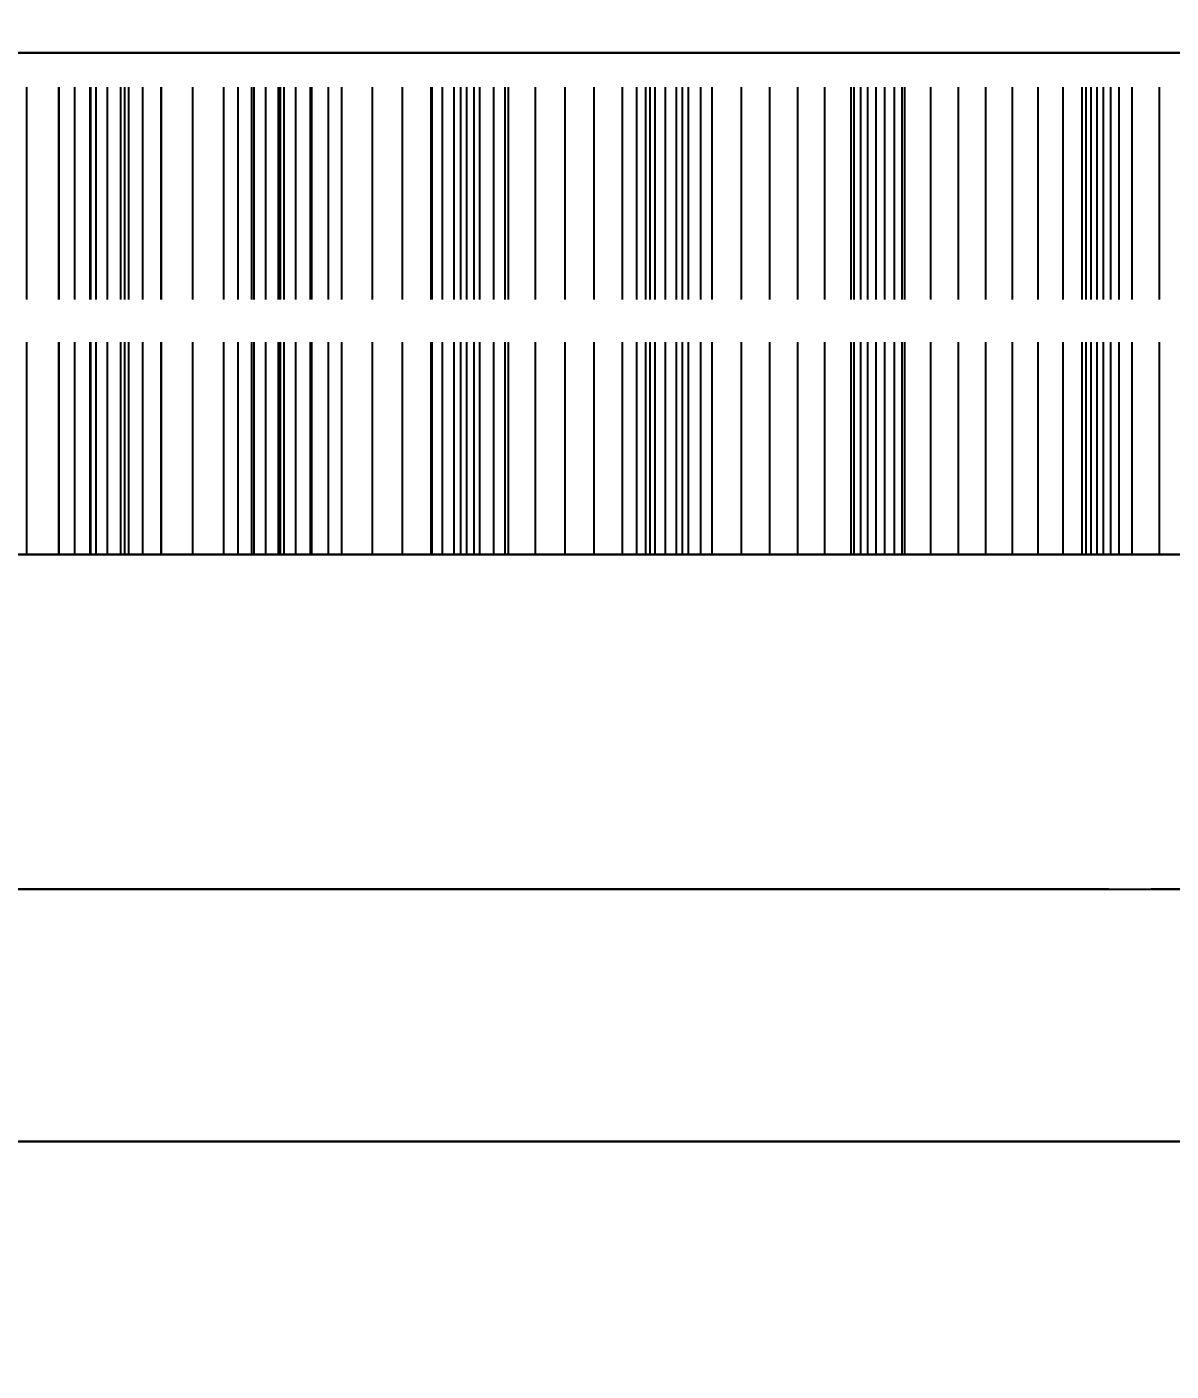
# Model space of a CAD drawing. Header units: millimetres. Extents: x -13 to 272, y -50 to 160.
# Drawn here: x 7.23 to 14.07, y 97.63 to 105.66 of the extents above; entities that cross this region are included whole.
import ezdxf

# ---------------------------------------------------------------- set-up
doc = ezdxf.new("R2010")
doc.units = ezdxf.units.MM
doc.linetypes.add('DASHED', pattern=[1.524, 1.27, -0.254])
for name, color, linetype in [('DIMS', 3, 'CONTINUOUS'), ('HIDDEN', 8, 'DASHED'), ('VISIBLE', 7, 'CONTINUOUS')]:
    doc.layers.add(name, color=color, linetype=linetype)
doc.styles.add('OpenSansCondensed-Light', font='OpenSansCondensed-Light.ttf')
doc.dimstyles.new('EZDXF', dxfattribs={"dimtxt": 0.25, "dimasz": 0.175, "dimexe": 0.375, "dimexo": 0.125, "dimgap": 0.1, "dimtad": 1, "dimlfac": 100, "dimzin": 12, "dimdsep": 46, "dimtxsty": 'OpenSansCondensed-Light', "dimblk": 'ARCHTICK', "dimcen": 2.5, "dimazin": 3, "dimtfac": 0.5, "dimtmove": 2, "dimatfit": 3})

# ---------------------------------------------------------------- blocks, each defined once
blk = doc.blocks.new('_ARCHTICK')
at = {"color": 0, "linetype": 'BYBLOCK', "const_width": 0.15}
blk.add_lwpolyline([(-0.5, -0.5), (0.5, 0.5)], dxfattribs=at)

msp = doc.modelspace()

# ---------------------------------------------------------------- linework, layer by layer
at = {"layer": 'HIDDEN'}
for points in [[(0.625, 105.51), (1.40675, 105.51), (2.18849, 105.51), (2.97024, 105.51), (3.75198, 105.51), (4.53373, 105.51), (5.31548, 105.51), (6.09722, 105.51), (6.87897, 105.51), (7.66071, 105.51), (8.44246, 105.51), (9.22421, 105.51), (10.00595, 105.51), (10.7877, 105.51), (11.56944, 105.51), (12.35119, 105.51), (13.13294, 105.51), (13.91468, 105.51), (14.69643, 105.51)], [(14.20238, 105.51), (13.44048, 105.51), (12.67857, 105.51), (11.91667, 105.51), (11.15476, 105.51), (10.39286, 105.51), (9.63095, 105.51), (8.86905, 105.51), (8.10714, 105.51), (7.34524, 105.51), (6.58333, 105.51), (5.82143, 105.51), (5.05952, 105.51), (4.29762, 105.51), (3.53571, 105.51), (2.77381, 105.51), (2.0119, 105.51), (1.25, 105.51)], [(1.25, 105.51), (2.0119, 105.51), (2.77381, 105.51), (3.53571, 105.51), (4.29762, 105.51), (5.05952, 105.51), (5.82143, 105.51), (6.58333, 105.51), (7.34524, 105.51), (8.10714, 105.51), (8.86905, 105.51), (9.63095, 105.51), (10.39286, 105.51), (11.15476, 105.51), (11.91667, 105.51), (12.67857, 105.51), (13.44048, 105.51), (14.20238, 105.51)], [(14.4246, 105.51), (13.72619, 105.51), (13.02778, 105.51), (12.32937, 105.51), (11.63095, 105.51), (10.93254, 105.51), (10.23413, 105.51), (9.53571, 105.51), (8.8373, 105.51), (8.13889, 105.51), (7.44048, 105.51), (6.74206, 105.51), (6.04365, 105.51), (5.34524, 105.51), (4.64683, 105.51), (3.94841, 105.51), (3.25, 105.51)], [(3.25, 105.51), (3.94841, 105.51), (4.64683, 105.51), (5.34524, 105.51), (6.04365, 105.51), (6.74206, 105.51), (7.44048, 105.51), (8.13889, 105.51), (8.8373, 105.51), (9.53571, 105.51), (10.23413, 105.51), (10.93254, 105.51), (11.63095, 105.51), (12.32937, 105.51), (13.02778, 105.51), (13.72619, 105.51), (14.4246, 105.51)], [(7.232, 105.51), (7.03874, 105.51)], [(7.42222, 105.51), (7.232, 105.51)], [(7.232, 105.51), (7.42222, 105.51)], [(7.232, 102.51), (7.232, 105.51)], [(7.60919, 105.51), (7.42222, 105.51)], [(7.42222, 105.51), (7.60919, 105.51)], [(7.42222, 102.51), (7.42222, 105.51)], [(7.42222, 102.51), (7.42222, 105.51)], [(7.64696, 105.51), (7.42448, 105.51)], [(7.42448, 105.51), (7.51774, 105.51)], [(7.51774, 105.51), (7.42448, 105.51)], [(7.42448, 105.51), (7.64696, 105.51)], [(7.42448, 102.51), (7.42448, 105.51)], [(7.42448, 102.51), (7.42448, 105.51)], [(7.51774, 105.51), (7.61434, 105.51)], [(7.61434, 105.51), (7.51774, 105.51)], [(7.51774, 102.51), (7.51774, 105.51)], [(7.51774, 102.51), (7.51774, 105.51)], [(7.79265, 105.51), (7.60919, 105.51)], [(7.60919, 105.51), (7.79265, 105.51)], [(7.60919, 102.51), (7.60919, 105.51)], [(7.60919, 102.51), (7.60919, 105.51)], [(7.61434, 105.51), (7.71437, 105.51)], [(7.71437, 105.51), (7.61434, 105.51)], [(7.61434, 102.51), (7.61434, 105.51)], [(7.61434, 102.51), (7.61434, 105.51)], [(7.8421, 105.51), (7.64696, 105.51)], [(7.64696, 105.51), (7.8421, 105.51)], [(7.64696, 102.51), (7.64696, 105.51)], [(7.64696, 102.51), (7.64696, 105.51)], [(7.71437, 105.51), (7.81793, 105.51)], [(7.81793, 105.51), (7.71437, 105.51)], [(7.71437, 102.51), (7.71437, 105.51)], [(7.71437, 102.51), (7.71437, 105.51)], [(8.03628, 105.51), (7.79265, 105.51)], [(7.79265, 105.51), (8.03628, 105.51)], [(7.79265, 102.51), (7.79265, 105.51)], [(7.79265, 102.51), (7.79265, 105.51)], [(7.81793, 105.51), (7.92517, 105.51)], [(7.92517, 105.51), (7.81793, 105.51)], [(7.81793, 102.51), (7.81793, 105.51)], [(7.81793, 102.51), (7.81793, 105.51)], [(8.03422, 105.51), (7.8421, 105.51)], [(7.8421, 105.51), (8.03422, 105.51)], [(7.8421, 102.51), (7.8421, 105.51)], [(7.8421, 102.51), (7.8421, 105.51)], [(7.92517, 105.51), (8.03628, 105.51)], [(8.03628, 105.51), (7.92517, 105.51)], [(7.92517, 102.51), (7.92517, 105.51)], [(7.92517, 102.51), (7.92517, 105.51)], [(8.22319, 105.51), (8.03422, 105.51)], [(8.03422, 105.51), (8.22319, 105.51)], [(8.03422, 102.51), (8.03422, 105.51)], [(8.03422, 102.51), (8.03422, 105.51)], [(8.03628, 102.51), (8.03628, 105.51)], [(8.03628, 102.51), (8.03628, 105.51)], [(8.40881, 105.51), (8.22319, 105.51)], [(8.22319, 105.51), (8.40881, 105.51)], [(8.22319, 102.51), (8.22319, 105.51)], [(8.22319, 102.51), (8.22319, 105.51)], [(8.59087, 105.51), (8.40881, 105.51)], [(8.40881, 105.51), (8.59087, 105.51)], [(8.40881, 102.51), (8.40881, 105.51)], [(8.40881, 102.51), (8.40881, 105.51)], [(8.73595, 105.51), (8.49552, 105.51)], [(8.49552, 105.51), (8.57588, 105.51)], [(8.57588, 105.51), (8.49552, 105.51)], [(8.49552, 105.51), (8.73595, 105.51)], [(8.49552, 102.51), (8.49552, 105.51)], [(8.49552, 102.51), (8.49552, 105.51)], [(8.57588, 105.51), (8.65982, 105.51)], [(8.65982, 105.51), (8.57588, 105.51)], [(8.57588, 102.51), (8.57588, 105.51)], [(8.57588, 102.51), (8.57588, 105.51)], [(8.76908, 105.51), (8.59087, 105.51)], [(8.59087, 105.51), (8.76908, 105.51)], [(8.59087, 102.51), (8.59087, 105.51)], [(8.59087, 102.51), (8.59087, 105.51)], [(8.65982, 105.51), (8.74745, 105.51)], [(8.74745, 105.51), (8.65982, 105.51)], [(8.65982, 102.51), (8.65982, 105.51)], [(8.65982, 102.51), (8.65982, 105.51)], [(8.92641, 105.51), (8.73595, 105.51)], [(8.73595, 105.51), (8.92641, 105.51)], [(8.73595, 102.51), (8.73595, 105.51)], [(8.73595, 102.51), (8.73595, 105.51)], [(8.74745, 105.51), (8.83889, 105.51)], [(8.83889, 105.51), (8.74745, 105.51)], [(8.74745, 102.51), (8.74745, 105.51)], [(8.74745, 102.51), (8.74745, 105.51)], [(9.03387, 105.51), (8.76908, 105.51)], [(8.76908, 105.51), (9.03387, 105.51)], [(8.76908, 102.51), (8.76908, 105.51)], [(8.76908, 102.51), (8.76908, 105.51)], [(8.83889, 105.51), (8.93429, 105.51)], [(8.93429, 105.51), (8.83889, 105.51)], [(8.83889, 102.51), (8.83889, 105.51)], [(8.83889, 102.51), (8.83889, 105.51)], [(9.11359, 105.51), (8.92641, 105.51)], [(8.92641, 105.51), (9.11359, 105.51)], [(8.92641, 102.51), (8.92641, 105.51)], [(8.92641, 102.51), (8.92641, 105.51)], [(8.93429, 105.51), (9.03387, 105.51)], [(9.03387, 105.51), (8.93429, 105.51)], [(8.93429, 102.51), (8.93429, 105.51)], [(8.93429, 102.51), (8.93429, 105.51)], [(9.03387, 102.51), (9.03387, 105.51)], [(9.03387, 102.51), (9.03387, 105.51)], [(9.29733, 105.51), (9.11359, 105.51)], [(9.11359, 105.51), (9.29733, 105.51)], [(9.11359, 102.51), (9.11359, 105.51)], [(9.11359, 102.51), (9.11359, 105.51)], [(9.47745, 105.51), (9.29733, 105.51)], [(9.29733, 105.51), (9.47745, 105.51)], [(9.29733, 102.51), (9.29733, 105.51)], [(9.29733, 102.51), (9.29733, 105.51)], [(9.6537, 105.51), (9.47745, 105.51)], [(9.47745, 105.51), (9.6537, 105.51)], [(9.47745, 102.51), (9.47745, 105.51)], [(9.47745, 102.51), (9.47745, 105.51)], [(9.90539, 105.51), (9.64818, 105.51)], [(9.64818, 105.51), (9.71525, 105.51)], [(9.71525, 105.51), (9.64818, 105.51)], [(9.64818, 105.51), (9.90539, 105.51)], [(9.64818, 102.51), (9.64818, 105.51)], [(9.64818, 102.51), (9.64818, 105.51)], [(9.8258, 105.51), (9.6537, 105.51)], [(9.6537, 105.51), (9.8258, 105.51)], [(9.6537, 102.51), (9.6537, 105.51)], [(9.6537, 102.51), (9.6537, 105.51)], [(9.71525, 105.51), (9.78613, 105.51)], [(9.78613, 105.51), (9.71525, 105.51)], [(9.71525, 102.51), (9.71525, 105.51)], [(9.71525, 102.51), (9.71525, 105.51)], [(9.78613, 105.51), (9.86093, 105.51)], [(9.86093, 105.51), (9.78613, 105.51)], [(9.78613, 102.51), (9.78613, 105.51)], [(9.78613, 102.51), (9.78613, 105.51)], [(10.11047, 105.51), (9.8258, 105.51)], [(9.8258, 105.51), (10.11047, 105.51)], [(9.8258, 102.51), (9.8258, 105.51)], [(9.8258, 102.51), (9.8258, 105.51)], [(9.86093, 105.51), (9.9398, 105.51)], [(9.9398, 105.51), (9.86093, 105.51)], [(9.86093, 102.51), (9.86093, 105.51)], [(9.86093, 102.51), (9.86093, 105.51)], [(10.09024, 105.51), (9.90539, 105.51)], [(9.90539, 105.51), (10.09024, 105.51)], [(9.90539, 102.51), (9.90539, 105.51)], [(9.90539, 102.51), (9.90539, 105.51)], [(9.9398, 105.51), (10.02289, 105.51)], [(10.02289, 105.51), (9.9398, 105.51)], [(9.9398, 102.51), (9.9398, 105.51)], [(9.9398, 102.51), (9.9398, 105.51)], [(10.02289, 105.51), (10.11047, 105.51)], [(10.11047, 105.51), (10.02289, 105.51)], [(10.02289, 102.51), (10.02289, 105.51)], [(10.02289, 102.51), (10.02289, 105.51)], [(10.27157, 105.51), (10.09024, 105.51)], [(10.09024, 105.51), (10.27157, 105.51)], [(10.09024, 102.51), (10.09024, 105.51)], [(10.09024, 102.51), (10.09024, 105.51)], [(10.11047, 102.51), (10.11047, 105.51)], [(10.11047, 102.51), (10.11047, 105.51)], [(10.44919, 105.51), (10.27157, 105.51)], [(10.27157, 105.51), (10.44919, 105.51)], [(10.27157, 102.51), (10.27157, 105.51)], [(10.27157, 102.51), (10.27157, 105.51)], [(10.62293, 105.51), (10.44919, 105.51)], [(10.44919, 105.51), (10.62293, 105.51)], [(10.44919, 102.51), (10.44919, 105.51)], [(10.44919, 102.51), (10.44919, 105.51)], [(10.79252, 105.51), (10.62293, 105.51)], [(10.62293, 105.51), (10.79252, 105.51)], [(10.62293, 102.51), (10.62293, 105.51)], [(10.62293, 102.51), (10.62293, 105.51)], [(10.95767, 105.51), (10.79252, 105.51)], [(10.79252, 105.51), (10.95767, 105.51)], [(10.79252, 102.51), (10.79252, 105.51)], [(10.79252, 102.51), (10.79252, 105.51)], [(11.1496, 105.51), (10.87686, 105.51)], [(10.87686, 105.51), (10.9303, 105.51)], [(10.9303, 105.51), (10.87686, 105.51)], [(10.87686, 105.51), (11.1496, 105.51)], [(10.87686, 102.51), (10.87686, 105.51)], [(10.87686, 102.51), (10.87686, 105.51)], [(10.9303, 105.51), (10.98777, 105.51)], [(10.98777, 105.51), (10.9303, 105.51)], [(10.9303, 102.51), (10.9303, 105.51)], [(10.9303, 102.51), (10.9303, 105.51)], [(11.26082, 105.51), (10.95767, 105.51)], [(10.95767, 105.51), (11.26082, 105.51)], [(10.95767, 102.51), (10.95767, 105.51)], [(10.95767, 102.51), (10.95767, 105.51)], [(10.98777, 105.51), (11.04939, 105.51)], [(11.04939, 105.51), (10.98777, 105.51)], [(10.98777, 102.51), (10.98777, 105.51)], [(10.98777, 102.51), (10.98777, 105.51)], [(11.04939, 105.51), (11.11529, 105.51)], [(11.11529, 105.51), (11.04939, 105.51)], [(11.04939, 102.51), (11.04939, 105.51)], [(11.04939, 102.51), (11.04939, 105.51)], [(11.11529, 105.51), (11.18569, 105.51)], [(11.18569, 105.51), (11.11529, 105.51)], [(11.11529, 102.51), (11.11529, 105.51)], [(11.11529, 102.51), (11.11529, 105.51)], [(11.32794, 105.51), (11.1496, 105.51)], [(11.1496, 105.51), (11.32794, 105.51)], [(11.1496, 102.51), (11.1496, 105.51)], [(11.1496, 102.51), (11.1496, 105.51)], [(11.18569, 105.51), (11.26082, 105.51)], [(11.26082, 105.51), (11.18569, 105.51)], [(11.18569, 102.51), (11.18569, 105.51)], [(11.18569, 102.51), (11.18569, 105.51)], [(11.26082, 102.51), (11.26082, 105.51)], [(11.26082, 102.51), (11.26082, 105.51)], [(11.50252, 105.51), (11.32794, 105.51)], [(11.32794, 105.51), (11.50252, 105.51)], [(11.32794, 102.51), (11.32794, 105.51)], [(11.32794, 102.51), (11.32794, 105.51)], [(11.67316, 105.51), (11.50252, 105.51)], [(11.50252, 105.51), (11.67316, 105.51)], [(11.50252, 102.51), (11.50252, 105.51)], [(11.50252, 102.51), (11.50252, 105.51)], [(11.83967, 105.51), (11.67316, 105.51)], [(11.67316, 105.51), (11.83967, 105.51)], [(11.67316, 102.51), (11.67316, 105.51)], [(11.67316, 102.51), (11.67316, 105.51)], [(12.00178, 105.51), (11.83967, 105.51)], [(11.83967, 105.51), (12.00178, 105.51)], [(11.83967, 102.51), (11.83967, 105.51)], [(11.83967, 102.51), (11.83967, 105.51)], [(12.15917, 105.51), (12.00178, 105.51)], [(12.00178, 105.51), (12.15917, 105.51)], [(12.00178, 102.51), (12.00178, 105.51)], [(12.00178, 102.51), (12.00178, 105.51)], [(12.47932, 105.51), (12.15917, 105.51)], [(12.15917, 105.51), (12.47932, 105.51)], [(12.15917, 102.51), (12.15917, 105.51)], [(12.15917, 102.51), (12.15917, 105.51)], [(12.4625, 105.51), (12.17556, 105.51)], [(12.17556, 105.51), (12.21512, 105.51)], [(12.21512, 105.51), (12.17556, 105.51)], [(12.17556, 105.51), (12.4625, 105.51)], [(12.17556, 102.51), (12.17556, 105.51)], [(12.17556, 102.51), (12.17556, 105.51)], [(12.21512, 105.51), (12.2589, 105.51)], [(12.2589, 105.51), (12.21512, 105.51)], [(12.21512, 102.51), (12.21512, 105.51)], [(12.21512, 102.51), (12.21512, 105.51)], [(12.2589, 105.51), (12.30703, 105.51)], [(12.30703, 105.51), (12.2589, 105.51)], [(12.2589, 102.51), (12.2589, 105.51)], [(12.2589, 102.51), (12.2589, 105.51)], [(12.30703, 105.51), (12.35966, 105.51)], [(12.35966, 105.51), (12.30703, 105.51)], [(12.30703, 102.51), (12.30703, 105.51)], [(12.30703, 102.51), (12.30703, 105.51)], [(12.35966, 105.51), (12.417, 105.51)], [(12.417, 105.51), (12.35966, 105.51)], [(12.35966, 102.51), (12.35966, 105.51)], [(12.35966, 102.51), (12.35966, 105.51)], [(12.417, 105.51), (12.47932, 105.51)], [(12.47932, 105.51), (12.417, 105.51)], [(12.417, 102.51), (12.417, 105.51)], [(12.417, 102.51), (12.417, 105.51)], [(12.63346, 105.51), (12.4625, 105.51)], [(12.4625, 105.51), (12.63346, 105.51)], [(12.4625, 102.51), (12.4625, 105.51)], [(12.4625, 102.51), (12.4625, 105.51)], [(12.47932, 102.51), (12.47932, 105.51)], [(12.47932, 102.51), (12.47932, 105.51)], [(12.80044, 105.51), (12.63346, 105.51)], [(12.63346, 105.51), (12.80044, 105.51)], [(12.63346, 102.51), (12.63346, 105.51)], [(12.63346, 102.51), (12.63346, 105.51)], [(12.96328, 105.51), (12.80044, 105.51)], [(12.80044, 105.51), (12.96328, 105.51)], [(12.80044, 102.51), (12.80044, 105.51)], [(12.80044, 102.51), (12.80044, 105.51)], [(13.12174, 105.51), (12.96328, 105.51)], [(12.96328, 105.51), (13.12174, 105.51)], [(12.96328, 102.51), (12.96328, 105.51)], [(12.96328, 102.51), (12.96328, 105.51)], [(13.27558, 105.51), (13.12174, 105.51)], [(13.12174, 105.51), (13.27558, 105.51)], [(13.12174, 102.51), (13.12174, 105.51)], [(13.12174, 102.51), (13.12174, 105.51)], [(13.42445, 105.51), (13.27558, 105.51)], [(13.27558, 105.51), (13.42445, 105.51)], [(13.27558, 102.51), (13.27558, 105.51)], [(13.27558, 102.51), (13.27558, 105.51)], [(13.76005, 105.51), (13.42445, 105.51)], [(13.42445, 105.51), (13.76005, 105.51)], [(13.42445, 102.51), (13.42445, 105.51)], [(13.42445, 102.51), (13.42445, 105.51)], [(13.8377, 105.51), (13.53795, 105.51)], [(13.53795, 105.51), (13.56344, 105.51)], [(13.56344, 105.51), (13.53795, 105.51)], [(13.53795, 105.51), (13.8377, 105.51)], [(13.53795, 102.51), (13.53795, 105.51)], [(13.53795, 102.51), (13.53795, 105.51)], [(13.56344, 105.51), (13.59332, 105.51)], [(13.59332, 105.51), (13.56344, 105.51)], [(13.56344, 102.51), (13.56344, 105.51)], [(13.56344, 102.51), (13.56344, 105.51)], [(13.59332, 105.51), (13.62772, 105.51)], [(13.62772, 105.51), (13.59332, 105.51)], [(13.59332, 102.51), (13.59332, 105.51)], [(13.59332, 102.51), (13.59332, 105.51)], [(13.62772, 105.51), (13.66682, 105.51)], [(13.66682, 105.51), (13.62772, 105.51)], [(13.62772, 102.51), (13.62772, 105.51)], [(13.62772, 102.51), (13.62772, 105.51)], [(13.66682, 105.51), (13.71083, 105.51)], [(13.71083, 105.51), (13.66682, 105.51)], [(13.66682, 102.51), (13.66682, 105.51)], [(13.66682, 102.51), (13.66682, 105.51)], [(13.71083, 105.51), (13.76005, 105.51)], [(13.76005, 105.51), (13.71083, 105.51)], [(13.71083, 102.51), (13.71083, 105.51)], [(13.71083, 102.51), (13.71083, 105.51)], [(13.76005, 102.51), (13.76005, 105.51)], [(13.76005, 102.51), (13.76005, 105.51)], [(14.00044, 105.51), (13.8377, 105.51)], [(13.8377, 105.51), (14.00044, 105.51)], [(13.8377, 102.51), (13.8377, 105.51)], [(13.8377, 102.51), (13.8377, 105.51)], [(14.15902, 105.51), (14.00044, 105.51)], [(14.00044, 105.51), (14.15902, 105.51)], [(14.00044, 102.51), (14.00044, 105.51)], [(14.00044, 102.51), (14.00044, 105.51)], [(0.625, 102.51), (1.40675, 102.51), (2.18849, 102.51), (2.97024, 102.51), (3.75198, 102.51), (4.53373, 102.51), (5.31548, 102.51), (6.09722, 102.51), (6.87897, 102.51), (7.66071, 102.51), (8.44246, 102.51), (9.22421, 102.51), (10.00595, 102.51), (10.7877, 102.51), (11.56944, 102.51), (12.35119, 102.51), (13.13294, 102.51), (13.91468, 102.51), (14.69643, 102.51)], [(7.232, 102.51), (7.03874, 102.51)], [(7.42222, 102.51), (7.232, 102.51)], [(7.232, 102.51), (7.42222, 102.51)], [(7.60919, 102.51), (7.42222, 102.51)], [(7.42222, 102.51), (7.60919, 102.51)], [(7.64696, 102.51), (7.42448, 102.51)], [(7.42448, 102.51), (7.51774, 102.51)], [(7.51774, 102.51), (7.42448, 102.51)], [(7.42448, 102.51), (7.64696, 102.51)], [(7.51774, 102.51), (7.61434, 102.51)], [(7.61434, 102.51), (7.51774, 102.51)], [(7.79265, 102.51), (7.60919, 102.51)], [(7.60919, 102.51), (7.79265, 102.51)], [(7.61434, 102.51), (7.71437, 102.51)], [(7.71437, 102.51), (7.61434, 102.51)], [(7.8421, 102.51), (7.64696, 102.51)], [(7.64696, 102.51), (7.8421, 102.51)], [(7.71437, 102.51), (7.81793, 102.51)], [(7.81793, 102.51), (7.71437, 102.51)], [(8.03628, 102.51), (7.79265, 102.51)], [(7.79265, 102.51), (8.03628, 102.51)], [(7.81793, 102.51), (7.92517, 102.51)], [(7.92517, 102.51), (7.81793, 102.51)], [(8.03422, 102.51), (7.8421, 102.51)], [(7.8421, 102.51), (8.03422, 102.51)], [(7.92517, 102.51), (8.03628, 102.51)], [(8.03628, 102.51), (7.92517, 102.51)], [(8.22319, 102.51), (8.03422, 102.51)], [(8.03422, 102.51), (8.22319, 102.51)], [(8.40881, 102.51), (8.22319, 102.51)], [(8.22319, 102.51), (8.40881, 102.51)], [(8.59087, 102.51), (8.40881, 102.51)], [(8.40881, 102.51), (8.59087, 102.51)], [(8.73595, 102.51), (8.49552, 102.51)], [(8.49552, 102.51), (8.57588, 102.51)], [(8.57588, 102.51), (8.49552, 102.51)], [(8.49552, 102.51), (8.73595, 102.51)], [(8.57588, 102.51), (8.65982, 102.51)], [(8.65982, 102.51), (8.57588, 102.51)], [(8.76908, 102.51), (8.59087, 102.51)], [(8.59087, 102.51), (8.76908, 102.51)], [(8.65982, 102.51), (8.74745, 102.51)], [(8.74745, 102.51), (8.65982, 102.51)], [(8.92641, 102.51), (8.73595, 102.51)], [(8.73595, 102.51), (8.92641, 102.51)], [(8.74745, 102.51), (8.83889, 102.51)], [(8.83889, 102.51), (8.74745, 102.51)], [(9.03387, 102.51), (8.76908, 102.51)], [(8.76908, 102.51), (9.03387, 102.51)], [(8.83889, 102.51), (8.93429, 102.51)], [(8.93429, 102.51), (8.83889, 102.51)], [(9.11359, 102.51), (8.92641, 102.51)], [(8.92641, 102.51), (9.11359, 102.51)], [(8.93429, 102.51), (9.03387, 102.51)], [(9.03387, 102.51), (8.93429, 102.51)], [(9.29733, 102.51), (9.11359, 102.51)], [(9.11359, 102.51), (9.29733, 102.51)], [(9.47745, 102.51), (9.29733, 102.51)], [(9.29733, 102.51), (9.47745, 102.51)], [(9.6537, 102.51), (9.47745, 102.51)], [(9.47745, 102.51), (9.6537, 102.51)], [(9.90539, 102.51), (9.64818, 102.51)], [(9.64818, 102.51), (9.71525, 102.51)], [(9.71525, 102.51), (9.64818, 102.51)], [(9.64818, 102.51), (9.90539, 102.51)], [(9.8258, 102.51), (9.6537, 102.51)], [(9.6537, 102.51), (9.8258, 102.51)], [(9.71525, 102.51), (9.78613, 102.51)], [(9.78613, 102.51), (9.71525, 102.51)], [(9.78613, 102.51), (9.86093, 102.51)], [(9.86093, 102.51), (9.78613, 102.51)], [(10.11047, 102.51), (9.8258, 102.51)], [(9.8258, 102.51), (10.11047, 102.51)], [(9.86093, 102.51), (9.9398, 102.51)], [(9.9398, 102.51), (9.86093, 102.51)], [(10.09024, 102.51), (9.90539, 102.51)], [(9.90539, 102.51), (10.09024, 102.51)], [(9.9398, 102.51), (10.02289, 102.51)], [(10.02289, 102.51), (9.9398, 102.51)], [(10.02289, 102.51), (10.11047, 102.51)], [(10.11047, 102.51), (10.02289, 102.51)], [(10.27157, 102.51), (10.09024, 102.51)], [(10.09024, 102.51), (10.27157, 102.51)], [(10.44919, 102.51), (10.27157, 102.51)], [(10.27157, 102.51), (10.44919, 102.51)], [(10.62293, 102.51), (10.44919, 102.51)], [(10.44919, 102.51), (10.62293, 102.51)], [(10.79252, 102.51), (10.62293, 102.51)], [(10.62293, 102.51), (10.79252, 102.51)], [(10.95767, 102.51), (10.79252, 102.51)], [(10.79252, 102.51), (10.95767, 102.51)], [(11.1496, 102.51), (10.87686, 102.51)], [(10.87686, 102.51), (10.9303, 102.51)], [(10.9303, 102.51), (10.87686, 102.51)], [(10.87686, 102.51), (11.1496, 102.51)], [(10.9303, 102.51), (10.98777, 102.51)], [(10.98777, 102.51), (10.9303, 102.51)], [(11.26082, 102.51), (10.95767, 102.51)], [(10.95767, 102.51), (11.26082, 102.51)], [(10.98777, 102.51), (11.04939, 102.51)], [(11.04939, 102.51), (10.98777, 102.51)], [(11.04939, 102.51), (11.11529, 102.51)], [(11.11529, 102.51), (11.04939, 102.51)], [(11.11529, 102.51), (11.18569, 102.51)], [(11.18569, 102.51), (11.11529, 102.51)], [(11.32794, 102.51), (11.1496, 102.51)], [(11.1496, 102.51), (11.32794, 102.51)], [(11.18569, 102.51), (11.26082, 102.51)], [(11.26082, 102.51), (11.18569, 102.51)], [(11.50252, 102.51), (11.32794, 102.51)], [(11.32794, 102.51), (11.50252, 102.51)], [(11.67316, 102.51), (11.50252, 102.51)], [(11.50252, 102.51), (11.67316, 102.51)], [(11.83967, 102.51), (11.67316, 102.51)], [(11.67316, 102.51), (11.83967, 102.51)], [(12.00178, 102.51), (11.83967, 102.51)], [(11.83967, 102.51), (12.00178, 102.51)], [(12.15917, 102.51), (12.00178, 102.51)], [(12.00178, 102.51), (12.15917, 102.51)], [(12.47932, 102.51), (12.15917, 102.51)], [(12.15917, 102.51), (12.47932, 102.51)], [(12.4625, 102.51), (12.17556, 102.51)], [(12.17556, 102.51), (12.21512, 102.51)], [(12.21512, 102.51), (12.17556, 102.51)], [(12.17556, 102.51), (12.4625, 102.51)], [(12.21512, 102.51), (12.2589, 102.51)], [(12.2589, 102.51), (12.21512, 102.51)], [(12.2589, 102.51), (12.30703, 102.51)], [(12.30703, 102.51), (12.2589, 102.51)], [(12.30703, 102.51), (12.35966, 102.51)], [(12.35966, 102.51), (12.30703, 102.51)], [(12.35966, 102.51), (12.417, 102.51)], [(12.417, 102.51), (12.35966, 102.51)], [(12.417, 102.51), (12.47932, 102.51)], [(12.47932, 102.51), (12.417, 102.51)], [(12.63346, 102.51), (12.4625, 102.51)], [(12.4625, 102.51), (12.63346, 102.51)], [(12.80044, 102.51), (12.63346, 102.51)], [(12.63346, 102.51), (12.80044, 102.51)], [(12.96328, 102.51), (12.80044, 102.51)], [(12.80044, 102.51), (12.96328, 102.51)], [(13.12174, 102.51), (12.96328, 102.51)], [(12.96328, 102.51), (13.12174, 102.51)], [(13.27558, 102.51), (13.12174, 102.51)], [(13.12174, 102.51), (13.27558, 102.51)], [(13.42445, 102.51), (13.27558, 102.51)], [(13.27558, 102.51), (13.42445, 102.51)], [(13.76005, 102.51), (13.42445, 102.51)], [(13.42445, 102.51), (13.76005, 102.51)], [(13.8377, 102.51), (13.53795, 102.51)], [(13.53795, 102.51), (13.56344, 102.51)], [(13.56344, 102.51), (13.53795, 102.51)], [(13.53795, 102.51), (13.8377, 102.51)], [(13.56344, 102.51), (13.59332, 102.51)], [(13.59332, 102.51), (13.56344, 102.51)], [(13.59332, 102.51), (13.62772, 102.51)], [(13.62772, 102.51), (13.59332, 102.51)], [(13.62772, 102.51), (13.66682, 102.51)], [(13.66682, 102.51), (13.62772, 102.51)], [(13.66682, 102.51), (13.71083, 102.51)], [(13.71083, 102.51), (13.66682, 102.51)], [(13.71083, 102.51), (13.76005, 102.51)], [(13.76005, 102.51), (13.71083, 102.51)], [(14.00044, 102.51), (13.8377, 102.51)], [(13.8377, 102.51), (14.00044, 102.51)], [(14.15902, 102.51), (14.00044, 102.51)], [(14.00044, 102.51), (14.15902, 102.51)], [(48.75, 100.51), (1.75, 100.51)], [(48.75, 99), (1.75, 99)]]:
    msp.add_lwpolyline(points, dxfattribs=at)
at = {"layer": 'VISIBLE'}
for points in [[(14.69643, 105.51), (13.91468, 105.51), (13.13294, 105.51), (12.35119, 105.51), (11.56944, 105.51), (10.7877, 105.51), (10.00595, 105.51), (9.22421, 105.51), (8.44246, 105.51), (7.66071, 105.51), (6.87897, 105.51), (6.09722, 105.51), (5.31548, 105.51), (4.53373, 105.51), (3.75198, 105.51), (2.97024, 105.51), (2.18849, 105.51), (1.40675, 105.51), (0.625, 105.51)], [(14.69643, 102.51), (13.91468, 102.51), (13.13294, 102.51), (12.35119, 102.51), (11.56944, 102.51), (10.7877, 102.51), (10.00595, 102.51), (9.22421, 102.51), (8.44246, 102.51), (7.66071, 102.51), (6.87897, 102.51), (6.09722, 102.51), (5.31548, 102.51), (4.53373, 102.51), (3.75198, 102.51), (2.97024, 102.51), (2.18849, 102.51), (1.40675, 102.51), (0.625, 102.51)], [(1.75, 100.51), (48.75, 100.51)], [(1.75, 99), (48.75, 99)]]:
    msp.add_lwpolyline(points, dxfattribs=at)

# ---------------------------------------------------------------- dimensions: what is measured, and where the dimension line sits
at = {"layer": 'DIMS'}
for base, p1, p2 in [((-11.25, 100.51), (14.09, 100.51), (14.09, 159.01)), ((-3.25, 95), (16.5, 95), (16.5, 99))]:
    msp.add_linear_dim(base=base, p1=p1, p2=p2, angle=90, dimstyle='EZDXF', override={"dimtxt": 1.6, "dimasz": 1, "dimexe": 0.6, "dimexo": 0.5, "dimdec": 2}, dxfattribs=at).render()

doc.saveas('drawing.dxf')
